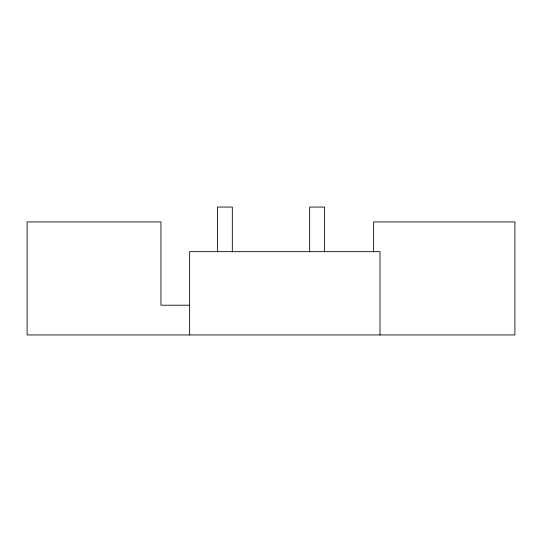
<?xml version="1.0" encoding="UTF-8"?>
<svg xmlns="http://www.w3.org/2000/svg" width="542" height="542" viewBox="0 0 542 542"><rect width="100%" height="100%" fill="white"/><g stroke="black" fill="none" stroke-linecap="round" stroke-linejoin="round"><path stroke-width="0.81" d="M189.639 305.207L160.947 305.207L160.947 221.922L27.1 221.922L27.1 334.949L514.9 334.949L514.9 221.922L373.614 221.922L373.614 251.996M380.003 334.949L380.003 251.664L189.646 251.664L189.646 334.949M324.536 251.894L324.536 207.051L309.665 207.051L309.665 251.894M232.322 251.894L232.322 207.051L217.471 207.051L217.471 251.894"/></g></svg>
